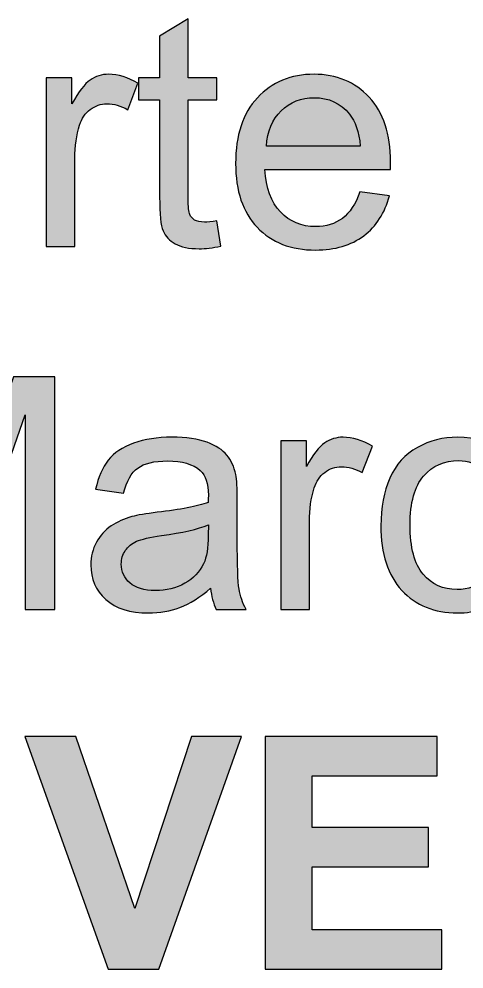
# Model space of a CAD drawing. Header units: centimetres. Extents: x -191 to 212, y -234 to 239.
# Drawn here: x -11.4 to 27.3, y 124 to 206.5 of the extents above; entities that cross this region are included whole.
import ezdxf

# ---------------------------------------------------------------- set-up
doc = ezdxf.new("R2010")
doc.units = ezdxf.units.CM
doc.header["$MEASUREMENT"] = 0
doc.layers.add('Capa 1', color=7, linetype='Continuous')

msp = doc.modelspace()

# ---------------------------------------------------------------- hatches: boundary and pattern name
at = {"layer": 'Capa 1', "true_color": 0x373435}
h = msp.add_hatch(color=250, dxfattribs=at)
edge = h.paths.add_edge_path()
edge.add_spline(control_points=[(5.77933, 188.99687), (5.77933, 188.99687), (6.118, 186.80495), (6.118, 186.80495), (5.42185, 186.65913), (4.79626, 186.58387), (4.25063, 186.58387), (3.35222, 186.58387), (2.65607, 186.72499), (2.15748, 187.01191), (1.66359, 187.29884), (1.31552, 187.67043), (1.11326, 188.1361), (0.911, 188.60176), (0.81222, 189.58013), (0.81222, 191.07121), (0.81222, 191.07121), (0.81222, 199.50965), (0.81222, 199.50965), (0.81222, 199.50965), (-1.02222, 199.50965), (-1.02222, 199.50965), (-1.02222, 199.50965), (-1.02222, 201.42876), (-1.02222, 201.42876), (-1.02222, 201.42876), (0.81222, 201.42876), (0.81222, 201.42876), (0.81222, 201.42876), (0.81222, 205.05061), (0.81222, 205.05061), (0.81222, 205.05061), (3.29577, 206.54169), (3.29577, 206.54169), (3.29577, 206.54169), (3.29577, 201.42876), (3.29577, 201.42876), (3.29577, 201.42876), (5.77933, 201.42876), (5.77933, 201.42876), (5.77933, 201.42876), (5.77933, 199.50965), (5.77933, 199.50965), (5.77933, 199.50965), (3.29577, 199.50965), (3.29577, 199.50965), (3.29577, 199.50965), (3.29577, 190.9301), (3.29577, 190.9301), (3.29577, 190.21984), (3.33811, 189.76358), (3.42748, 189.56132), (3.51215, 189.35906), (3.65326, 189.19913), (3.85081, 189.07684), (4.04837, 188.95924), (4.33059, 188.8981), (4.69748, 188.8981), (4.97029, 188.8981), (5.33248, 188.93102), (5.77933, 188.99687)], knot_values=[0, 0, 0, 0, 0.05, 0.05, 0.05, 0.1, 0.1, 0.1, 0.15, 0.15, 0.15, 0.2, 0.2, 0.2, 0.25, 0.25, 0.25, 0.3, 0.3, 0.3, 0.35, 0.35, 0.35, 0.4, 0.4, 0.4, 0.45, 0.45, 0.45, 0.5, 0.5, 0.5, 0.55, 0.55, 0.55, 0.6, 0.6, 0.6, 0.65, 0.65, 0.65, 0.7, 0.7, 0.7, 0.75, 0.75, 0.75, 0.8, 0.8, 0.8, 0.85, 0.85, 0.85, 0.9, 0.9, 0.9, 0.95, 0.95, 0.95, 1, 1, 1, 1], degree=3, periodic=1)
h = msp.add_hatch(color=250, dxfattribs=at)
edge = h.paths.add_edge_path()
edge.add_spline(control_points=[(-9.03734, 186.78143), (-9.03734, 186.78143), (-9.03734, 201.42876), (-9.03734, 201.42876), (-9.03734, 201.42876), (-6.80778, 201.42876), (-6.80778, 201.42876), (-6.80778, 201.42876), (-6.80778, 199.1851), (-6.80778, 199.1851), (-6.23863, 200.22461), (-5.71182, 200.91135), (-5.22734, 201.24061), (-4.74285, 201.57458), (-4.21134, 201.73921), (-3.63278, 201.73921), (-2.79552, 201.73921), (-1.94415, 201.4758), (-1.07867, 200.95369), (-1.07867, 200.95369), (-1.96297, 198.66298), (-1.96297, 198.66298), (-2.56504, 199.00165), (-3.16711, 199.17098), (-3.76919, 199.17098), (-4.31011, 199.17098), (-4.7946, 199.00635), (-5.22263, 198.6818), (-5.65067, 198.35724), (-5.95641, 197.90569), (-6.13985, 197.32713), (-6.41737, 196.44754), (-6.55378, 195.48328), (-6.55378, 194.43435), (-6.55378, 194.43435), (-6.55378, 186.78143), (-6.55378, 186.78143), (-6.55378, 186.78143), (-9.03734, 186.78143), (-9.03734, 186.78143)], knot_values=[0, 0, 0, 0, 0.07692308, 0.07692308, 0.07692308, 0.15384615, 0.15384615, 0.15384615, 0.23076923, 0.23076923, 0.23076923, 0.30769231, 0.30769231, 0.30769231, 0.38461538, 0.38461538, 0.38461538, 0.46153846, 0.46153846, 0.46153846, 0.53846154, 0.53846154, 0.53846154, 0.61538462, 0.61538462, 0.61538462, 0.69230769, 0.69230769, 0.69230769, 0.76923077, 0.76923077, 0.76923077, 0.84615385, 0.84615385, 0.84615385, 0.92307692, 0.92307692, 0.92307692, 1, 1, 1, 1], degree=3, periodic=1)
h = msp.add_hatch(color=250, dxfattribs=at)
edge = h.paths.add_edge_path()
edge.add_spline(control_points=[(18.22062, 191.52276), (18.22062, 191.52276), (20.78884, 191.1841), (20.78884, 191.1841), (20.38903, 189.69302), (19.64114, 188.53121), (18.54988, 187.70806), (17.45862, 186.88491), (16.06633, 186.47099), (14.36829, 186.47099), (12.23281, 186.47099), (10.53947, 187.1295), (9.28829, 188.44654), (8.0371, 189.75887), (7.41151, 191.60743), (7.41151, 193.9828), (7.41151, 196.43813), (8.04181, 198.34784), (9.3071, 199.7025), (10.5724, 201.06187), (12.21399, 201.73921), (14.23188, 201.73921), (16.18392, 201.73921), (17.77847, 201.07598), (19.01555, 199.74484), (20.25262, 198.41369), (20.87351, 196.54161), (20.87351, 194.12861), (20.87351, 193.9828), (20.86881, 193.76173), (20.8594, 193.4701), (20.8594, 193.4701), (9.95151, 193.4701), (9.95151, 193.4701), (10.04559, 191.86613), (10.49714, 190.63376), (11.31559, 189.78239), (12.12933, 188.93102), (13.15003, 188.50299), (14.36829, 188.50299), (15.2761, 188.50299), (16.05221, 188.74287), (16.69192, 189.22265), (17.33633, 189.70243), (17.84433, 190.46913), (18.22062, 191.52276)], knot_values=[0, 0, 0, 0, 0.06666667, 0.06666667, 0.06666667, 0.13333333, 0.13333333, 0.13333333, 0.2, 0.2, 0.2, 0.26666667, 0.26666667, 0.26666667, 0.33333333, 0.33333333, 0.33333333, 0.4, 0.4, 0.4, 0.46666667, 0.46666667, 0.46666667, 0.53333333, 0.53333333, 0.53333333, 0.6, 0.6, 0.6, 0.66666667, 0.66666667, 0.66666667, 0.73333333, 0.73333333, 0.73333333, 0.8, 0.8, 0.8, 0.86666667, 0.86666667, 0.86666667, 0.93333333, 0.93333333, 0.93333333, 1, 1, 1, 1], degree=3, periodic=1)
h = msp.add_hatch(color=250, dxfattribs=at)
edge = h.paths.add_edge_path()
edge.add_spline(control_points=[(10.09262, 195.5021), (10.09262, 195.5021), (18.24884, 195.5021), (18.24884, 195.5021), (18.14066, 196.73447), (17.82551, 197.65639), (17.31281, 198.27258), (16.52729, 199.22743), (15.50188, 199.70721), (14.24599, 199.70721), (13.1077, 199.70721), (12.15284, 199.32621), (11.37673, 198.56421), (10.60533, 197.80221), (10.17729, 196.7815), (10.09262, 195.5021)], knot_values=[0, 0, 0, 0, 0.2, 0.2, 0.2, 0.4, 0.4, 0.4, 0.6, 0.6, 0.6, 0.8, 0.8, 0.8, 1, 1, 1, 1], degree=3, periodic=1)
h = msp.add_hatch(color=250, dxfattribs=at)
edge = h.paths.add_edge_path()
edge.add_spline(control_points=[(-27.57933, 155.2525), (-27.57933, 155.2525), (-27.57933, 175.45961), (-27.57933, 175.45961), (-27.57933, 175.45961), (-23.57178, 175.45961), (-23.57178, 175.45961), (-23.57178, 175.45961), (-18.79282, 161.15565), (-18.79282, 161.15565), (-18.35067, 159.8245), (-18.03082, 158.82731), (-17.82856, 158.16409), (-17.59808, 158.89787), (-17.23589, 159.97972), (-16.74671, 161.40494), (-16.74671, 161.40494), (-11.88308, 175.45961), (-11.88308, 175.45961), (-11.88308, 175.45961), (-8.30356, 175.45961), (-8.30356, 175.45961), (-8.30356, 175.45961), (-8.30356, 155.2525), (-8.30356, 155.2525), (-8.30356, 155.2525), (-10.87178, 155.2525), (-10.87178, 155.2525), (-10.87178, 155.2525), (-10.87178, 172.15761), (-10.87178, 172.15761), (-10.87178, 172.15761), (-16.77022, 155.2525), (-16.77022, 155.2525), (-16.77022, 155.2525), (-19.17852, 155.2525), (-19.17852, 155.2525), (-19.17852, 155.2525), (-25.01111, 172.46805), (-25.01111, 172.46805), (-25.01111, 172.46805), (-25.01111, 155.2525), (-25.01111, 155.2525), (-25.01111, 155.2525), (-27.57933, 155.2525), (-27.57933, 155.2525)], knot_values=[0, 0, 0, 0, 0.06666667, 0.06666667, 0.06666667, 0.13333333, 0.13333333, 0.13333333, 0.2, 0.2, 0.2, 0.26666667, 0.26666667, 0.26666667, 0.33333333, 0.33333333, 0.33333333, 0.4, 0.4, 0.4, 0.46666667, 0.46666667, 0.46666667, 0.53333333, 0.53333333, 0.53333333, 0.6, 0.6, 0.6, 0.66666667, 0.66666667, 0.66666667, 0.73333333, 0.73333333, 0.73333333, 0.8, 0.8, 0.8, 0.86666667, 0.86666667, 0.86666667, 0.93333333, 0.93333333, 0.93333333, 1, 1, 1, 1], degree=3, periodic=1)
h = msp.add_hatch(color=250, dxfattribs=at)
edge = h.paths.add_edge_path()
edge.add_spline(control_points=[(5.24311, 157.08694), (4.32118, 156.30143), (3.43218, 155.75109), (2.58081, 155.42654), (1.72944, 155.10198), (0.81692, 154.94206), (-0.16145, 154.94206), (-1.77011, 154.94206), (-3.00719, 155.33246), (-3.87267, 156.11798), (-4.73815, 156.8988), (-5.17089, 157.90068), (-5.17089, 159.11894), (-5.17089, 159.83391), (-5.00626, 160.48772), (-4.68171, 161.08039), (-4.35245, 161.67305), (-3.92441, 162.14343), (-3.39759, 162.50091), (-2.86608, 162.85839), (-2.27341, 163.1312), (-1.61019, 163.31465), (-1.121, 163.44165), (-0.38252, 163.56394), (0.60055, 163.68624), (2.60433, 163.92142), (4.086, 164.20835), (5.03144, 164.53761), (5.04085, 164.87628), (5.04555, 165.09265), (5.04555, 165.18202), (5.04555, 166.18861), (4.81037, 166.89887), (4.34, 167.31279), (3.705, 167.87254), (2.75955, 168.15005), (1.50837, 168.15005), (0.33715, 168.15005), (-0.52834, 167.94309), (-1.08337, 167.53387), (-1.64311, 167.12465), (-2.05233, 166.40028), (-2.32045, 165.35605), (-2.32045, 165.35605), (-4.74756, 165.69472), (-4.74756, 165.69472), (-4.52648, 166.73424), (-4.1643, 167.5762), (-3.6563, 168.21591), (-3.1483, 168.85561), (-2.41452, 169.34479), (-1.45496, 169.69287), (-0.50011, 170.03624), (0.61466, 170.21028), (1.87526, 170.21028), (3.12644, 170.21028), (4.14715, 170.06446), (4.93266, 169.76813), (5.71348, 169.47179), (6.29203, 169.10491), (6.65892, 168.65805), (7.02581, 168.2112), (7.28452, 167.64676), (7.43503, 166.96472), (7.515, 166.54139), (7.55733, 165.77939), (7.55733, 164.68342), (7.55733, 164.68342), (7.55733, 161.39083), (7.55733, 161.39083), (7.55733, 159.09072), (7.60907, 157.63728), (7.71255, 157.02109), (7.81133, 156.40491), (8.01829, 155.81694), (8.31933, 155.2525), (8.31933, 155.2525), (5.72289, 155.2525), (5.72289, 155.2525), (5.47359, 155.77461), (5.31366, 156.38609), (5.24311, 157.08694)], knot_values=[0, 0, 0, 0, 0.03703704, 0.03703704, 0.03703704, 0.07407407, 0.07407407, 0.07407407, 0.11111111, 0.11111111, 0.11111111, 0.14814815, 0.14814815, 0.14814815, 0.18518519, 0.18518519, 0.18518519, 0.22222222, 0.22222222, 0.22222222, 0.25925926, 0.25925926, 0.25925926, 0.2962963, 0.2962963, 0.2962963, 0.33333333, 0.33333333, 0.33333333, 0.37037037, 0.37037037, 0.37037037, 0.40740741, 0.40740741, 0.40740741, 0.44444444, 0.44444444, 0.44444444, 0.48148148, 0.48148148, 0.48148148, 0.51851852, 0.51851852, 0.51851852, 0.55555556, 0.55555556, 0.55555556, 0.59259259, 0.59259259, 0.59259259, 0.62962963, 0.62962963, 0.62962963, 0.66666667, 0.66666667, 0.66666667, 0.7037037, 0.7037037, 0.7037037, 0.74074074, 0.74074074, 0.74074074, 0.77777778, 0.77777778, 0.77777778, 0.81481481, 0.81481481, 0.81481481, 0.85185185, 0.85185185, 0.85185185, 0.88888889, 0.88888889, 0.88888889, 0.92592593, 0.92592593, 0.92592593, 0.96296296, 0.96296296, 0.96296296, 1, 1, 1, 1], degree=3, periodic=1)
h = msp.add_hatch(color=250, dxfattribs=at)
edge = h.paths.add_edge_path()
edge.add_spline(control_points=[(11.34381, 155.2525), (11.34381, 155.2525), (11.34381, 169.89983), (11.34381, 169.89983), (11.34381, 169.89983), (13.57337, 169.89983), (13.57337, 169.89983), (13.57337, 169.89983), (13.57337, 167.65617), (13.57337, 167.65617), (14.14252, 168.69568), (14.66933, 169.38242), (15.15381, 169.71168), (15.6383, 170.04565), (16.16981, 170.21028), (16.74837, 170.21028), (17.58563, 170.21028), (18.437, 169.94687), (19.30248, 169.42476), (19.30248, 169.42476), (18.41818, 167.13405), (18.41818, 167.13405), (17.81611, 167.47272), (17.21404, 167.64205), (16.61196, 167.64205), (16.07104, 167.64205), (15.58655, 167.47742), (15.15852, 167.15287), (14.73048, 166.82831), (14.42474, 166.37676), (14.2413, 165.7982), (13.96378, 164.91861), (13.82737, 163.95435), (13.82737, 162.90542), (13.82737, 162.90542), (13.82737, 155.2525), (13.82737, 155.2525), (13.82737, 155.2525), (11.34381, 155.2525), (11.34381, 155.2525)], knot_values=[0, 0, 0, 0, 0.07692308, 0.07692308, 0.07692308, 0.15384615, 0.15384615, 0.15384615, 0.23076923, 0.23076923, 0.23076923, 0.30769231, 0.30769231, 0.30769231, 0.38461538, 0.38461538, 0.38461538, 0.46153846, 0.46153846, 0.46153846, 0.53846154, 0.53846154, 0.53846154, 0.61538462, 0.61538462, 0.61538462, 0.69230769, 0.69230769, 0.69230769, 0.76923077, 0.76923077, 0.76923077, 0.84615385, 0.84615385, 0.84615385, 0.92307692, 0.92307692, 0.92307692, 1, 1, 1, 1], degree=3, periodic=1)
h = msp.add_hatch(color=250, dxfattribs=at)
edge = h.paths.add_edge_path()
edge.add_spline(control_points=[(30.33737, 160.61472), (30.33737, 160.61472), (32.76448, 160.27605), (32.76448, 160.27605), (32.49637, 158.60624), (31.81904, 157.30331), (30.72307, 156.35787), (29.62711, 155.41243), (28.27715, 154.94206), (26.68259, 154.94206), (24.68352, 154.94206), (23.07485, 155.59587), (21.8613, 156.9035), (20.64304, 158.21113), (20.03626, 160.0832), (20.03626, 162.51972), (20.03626, 164.10017), (20.29967, 165.47835), (20.82178, 166.66368), (21.34389, 167.84431), (22.13881, 168.73331), (23.21126, 169.32128), (24.279, 169.91394), (25.44081, 170.21028), (26.70141, 170.21028), (28.28655, 170.21028), (29.58948, 169.81046), (30.59607, 169.00613), (31.60737, 168.20179), (32.25648, 167.05879), (32.5387, 165.58183), (32.5387, 165.58183), (30.13981, 165.21494), (30.13981, 165.21494), (29.90933, 166.19802), (29.50481, 166.9365), (28.91685, 167.43509), (28.33359, 167.92898), (27.62804, 168.17828), (26.80018, 168.17828), (25.549, 168.17828), (24.533, 167.73142), (23.74748, 166.83772), (22.96667, 165.93931), (22.57626, 164.5282), (22.57626, 162.59028), (22.57626, 160.62413), (22.95255, 159.19891), (23.70515, 158.30991), (24.46244, 157.42091), (25.44552, 156.97406), (26.65437, 156.97406), (27.63274, 156.97406), (28.44648, 157.27039), (29.09559, 157.86776), (29.74941, 158.46043), (30.16333, 159.37765), (30.33737, 160.61472)], knot_values=[0, 0, 0, 0, 0.05263158, 0.05263158, 0.05263158, 0.10526316, 0.10526316, 0.10526316, 0.15789474, 0.15789474, 0.15789474, 0.21052632, 0.21052632, 0.21052632, 0.26315789, 0.26315789, 0.26315789, 0.31578947, 0.31578947, 0.31578947, 0.36842105, 0.36842105, 0.36842105, 0.42105263, 0.42105263, 0.42105263, 0.47368421, 0.47368421, 0.47368421, 0.52631579, 0.52631579, 0.52631579, 0.57894737, 0.57894737, 0.57894737, 0.63157895, 0.63157895, 0.63157895, 0.68421053, 0.68421053, 0.68421053, 0.73684211, 0.73684211, 0.73684211, 0.78947368, 0.78947368, 0.78947368, 0.84210526, 0.84210526, 0.84210526, 0.89473684, 0.89473684, 0.89473684, 0.94736842, 0.94736842, 0.94736842, 1, 1, 1, 1], degree=3, periodic=1)
h = msp.add_hatch(color=250, dxfattribs=at)
edge = h.paths.add_edge_path()
edge.add_spline(control_points=[(5.04555, 162.59028), (4.14244, 162.22339), (2.78778, 161.91294), (0.98155, 161.65894), (-0.04385, 161.51313), (-0.76822, 161.3485), (-1.19156, 161.16505), (-1.61489, 160.98161), (-1.93945, 160.7135), (-2.16993, 160.36543), (-2.40041, 160.01265), (-2.518, 159.62224), (-2.518, 159.1895), (-2.518, 158.53568), (-2.26871, 157.98535), (-1.76541, 157.54791), (-1.26211, 157.11046), (-0.52834, 156.88939), (0.43592, 156.88939), (1.39078, 156.88939), (2.24215, 157.09635), (2.99003, 157.51498), (3.73322, 157.92891), (4.28355, 158.49806), (4.63163, 159.21772), (4.89974, 159.77746), (5.03144, 160.60061), (5.03144, 161.68717), (5.03144, 161.68717), (5.04555, 162.59028), (5.04555, 162.59028)], knot_values=[0, 0, 0, 0, 0.1, 0.1, 0.1, 0.2, 0.2, 0.2, 0.3, 0.3, 0.3, 0.4, 0.4, 0.4, 0.5, 0.5, 0.5, 0.6, 0.6, 0.6, 0.7, 0.7, 0.7, 0.8, 0.8, 0.8, 0.9, 0.9, 0.9, 1, 1, 1, 1], degree=3, periodic=1)
at = {"layer": 'Capa 1', "true_color": 0x00a859}
h = msp.add_hatch(color=114, dxfattribs=at)
edge = h.paths.add_edge_path()
edge.add_spline(control_points=[(-3.67041, 124.00992), (-3.67041, 124.00992), (-10.9, 144.21703), (-10.9, 144.21703), (-10.9, 144.21703), (-6.47852, 144.21703), (-6.47852, 144.21703), (-6.47852, 144.21703), (-1.34678, 129.25925), (-1.34678, 129.25925), (-1.34678, 129.25925), (3.578, 144.21703), (3.578, 144.21703), (3.578, 144.21703), (7.92422, 144.21703), (7.92422, 144.21703), (7.92422, 144.21703), (0.73696, 124.00992), (0.73696, 124.00992), (0.73696, 124.00992), (-3.67041, 124.00992), (-3.67041, 124.00992)], knot_values=[0, 0, 0, 0, 0.14285714, 0.14285714, 0.14285714, 0.28571429, 0.28571429, 0.28571429, 0.42857143, 0.42857143, 0.42857143, 0.57142857, 0.57142857, 0.57142857, 0.71428571, 0.71428571, 0.71428571, 0.85714286, 0.85714286, 0.85714286, 1, 1, 1, 1], degree=3, periodic=1)
h = msp.add_hatch(color=114, dxfattribs=at)
edge = h.paths.add_edge_path()
edge.add_spline(control_points=[(9.98444, 124.00992), (9.98444, 124.00992), (9.98444, 144.21703), (9.98444, 144.21703), (9.98444, 144.21703), (24.94222, 144.21703), (24.94222, 144.21703), (24.94222, 144.21703), (24.94222, 140.80214), (24.94222, 140.80214), (24.94222, 140.80214), (14.07666, 140.80214), (14.07666, 140.80214), (14.07666, 140.80214), (14.07666, 136.31481), (14.07666, 136.31481), (14.07666, 136.31481), (24.18022, 136.31481), (24.18022, 136.31481), (24.18022, 136.31481), (24.18022, 132.89992), (24.18022, 132.89992), (24.18022, 132.89992), (14.07666, 132.89992), (14.07666, 132.89992), (14.07666, 132.89992), (14.07666, 127.42481), (14.07666, 127.42481), (14.07666, 127.42481), (25.33733, 127.42481), (25.33733, 127.42481), (25.33733, 127.42481), (25.33733, 124.00992), (25.33733, 124.00992), (25.33733, 124.00992), (9.98444, 124.00992), (9.98444, 124.00992)], knot_values=[0, 0, 0, 0, 0.08333333, 0.08333333, 0.08333333, 0.16666667, 0.16666667, 0.16666667, 0.25, 0.25, 0.25, 0.33333333, 0.33333333, 0.33333333, 0.41666667, 0.41666667, 0.41666667, 0.5, 0.5, 0.5, 0.58333333, 0.58333333, 0.58333333, 0.66666667, 0.66666667, 0.66666667, 0.75, 0.75, 0.75, 0.83333333, 0.83333333, 0.83333333, 0.91666667, 0.91666667, 0.91666667, 1, 1, 1, 1], degree=3, periodic=1)

# ---------------------------------------------------------------- linework, layer by layer
at = {"layer": 'Capa 1', "color": 250}
for points, knots in [([(5.77933, 188.99687), (5.77933, 188.99687), (6.118, 186.80495), (6.118, 186.80495), (5.42185, 186.65913), (4.79626, 186.58387), (4.25063, 186.58387), (3.35222, 186.58387), (2.65607, 186.72499), (2.15748, 187.01191), (1.66359, 187.29884), (1.31552, 187.67043), (1.11326, 188.1361), (0.911, 188.60176), (0.81222, 189.58013), (0.81222, 191.07121), (0.81222, 191.07121), (0.81222, 199.50965), (0.81222, 199.50965), (0.81222, 199.50965), (-1.02222, 199.50965), (-1.02222, 199.50965), (-1.02222, 199.50965), (-1.02222, 201.42876), (-1.02222, 201.42876), (-1.02222, 201.42876), (0.81222, 201.42876), (0.81222, 201.42876), (0.81222, 201.42876), (0.81222, 205.05061), (0.81222, 205.05061), (0.81222, 205.05061), (3.29577, 206.54169), (3.29577, 206.54169), (3.29577, 206.54169), (3.29577, 201.42876), (3.29577, 201.42876), (3.29577, 201.42876), (5.77933, 201.42876), (5.77933, 201.42876), (5.77933, 201.42876), (5.77933, 199.50965), (5.77933, 199.50965), (5.77933, 199.50965), (3.29577, 199.50965), (3.29577, 199.50965), (3.29577, 199.50965), (3.29577, 190.9301), (3.29577, 190.9301), (3.29577, 190.21984), (3.33811, 189.76358), (3.42748, 189.56132), (3.51215, 189.35906), (3.65326, 189.19913), (3.85081, 189.07684), (4.04837, 188.95924), (4.33059, 188.8981), (4.69748, 188.8981), (4.97029, 188.8981), (5.33248, 188.93102), (5.77933, 188.99687)], [0, 0, 0, 0, 0.05, 0.05, 0.05, 0.1, 0.1, 0.1, 0.15, 0.15, 0.15, 0.2, 0.2, 0.2, 0.25, 0.25, 0.25, 0.3, 0.3, 0.3, 0.35, 0.35, 0.35, 0.4, 0.4, 0.4, 0.45, 0.45, 0.45, 0.5, 0.5, 0.5, 0.55, 0.55, 0.55, 0.6, 0.6, 0.6, 0.65, 0.65, 0.65, 0.7, 0.7, 0.7, 0.75, 0.75, 0.75, 0.8, 0.8, 0.8, 0.85, 0.85, 0.85, 0.9, 0.9, 0.9, 0.95, 0.95, 0.95, 1, 1, 1, 1]), ([(-9.03734, 186.78143), (-9.03734, 186.78143), (-9.03734, 201.42876), (-9.03734, 201.42876), (-9.03734, 201.42876), (-6.80778, 201.42876), (-6.80778, 201.42876), (-6.80778, 201.42876), (-6.80778, 199.1851), (-6.80778, 199.1851), (-6.23863, 200.22461), (-5.71182, 200.91135), (-5.22734, 201.24061), (-4.74285, 201.57458), (-4.21134, 201.73921), (-3.63278, 201.73921), (-2.79552, 201.73921), (-1.94415, 201.4758), (-1.07867, 200.95369), (-1.07867, 200.95369), (-1.96297, 198.66298), (-1.96297, 198.66298), (-2.56504, 199.00165), (-3.16711, 199.17098), (-3.76919, 199.17098), (-4.31011, 199.17098), (-4.7946, 199.00635), (-5.22263, 198.6818), (-5.65067, 198.35724), (-5.95641, 197.90569), (-6.13985, 197.32713), (-6.41737, 196.44754), (-6.55378, 195.48328), (-6.55378, 194.43435), (-6.55378, 194.43435), (-6.55378, 186.78143), (-6.55378, 186.78143), (-6.55378, 186.78143), (-9.03734, 186.78143), (-9.03734, 186.78143)], [0, 0, 0, 0, 0.07692308, 0.07692308, 0.07692308, 0.15384615, 0.15384615, 0.15384615, 0.23076923, 0.23076923, 0.23076923, 0.30769231, 0.30769231, 0.30769231, 0.38461538, 0.38461538, 0.38461538, 0.46153846, 0.46153846, 0.46153846, 0.53846154, 0.53846154, 0.53846154, 0.61538462, 0.61538462, 0.61538462, 0.69230769, 0.69230769, 0.69230769, 0.76923077, 0.76923077, 0.76923077, 0.84615385, 0.84615385, 0.84615385, 0.92307692, 0.92307692, 0.92307692, 1, 1, 1, 1]), ([(18.22062, 191.52276), (18.22062, 191.52276), (20.78884, 191.1841), (20.78884, 191.1841), (20.38903, 189.69302), (19.64114, 188.53121), (18.54988, 187.70806), (17.45862, 186.88491), (16.06633, 186.47099), (14.36829, 186.47099), (12.23281, 186.47099), (10.53947, 187.1295), (9.28829, 188.44654), (8.0371, 189.75887), (7.41151, 191.60743), (7.41151, 193.9828), (7.41151, 196.43813), (8.04181, 198.34784), (9.3071, 199.7025), (10.5724, 201.06187), (12.21399, 201.73921), (14.23188, 201.73921), (16.18392, 201.73921), (17.77847, 201.07598), (19.01555, 199.74484), (20.25262, 198.41369), (20.87351, 196.54161), (20.87351, 194.12861), (20.87351, 193.9828), (20.86881, 193.76173), (20.8594, 193.4701), (20.8594, 193.4701), (9.95151, 193.4701), (9.95151, 193.4701), (10.04559, 191.86613), (10.49714, 190.63376), (11.31559, 189.78239), (12.12933, 188.93102), (13.15003, 188.50299), (14.36829, 188.50299), (15.2761, 188.50299), (16.05221, 188.74287), (16.69192, 189.22265), (17.33633, 189.70243), (17.84433, 190.46913), (18.22062, 191.52276)], [0, 0, 0, 0, 0.06666667, 0.06666667, 0.06666667, 0.13333333, 0.13333333, 0.13333333, 0.2, 0.2, 0.2, 0.26666667, 0.26666667, 0.26666667, 0.33333333, 0.33333333, 0.33333333, 0.4, 0.4, 0.4, 0.46666667, 0.46666667, 0.46666667, 0.53333333, 0.53333333, 0.53333333, 0.6, 0.6, 0.6, 0.66666667, 0.66666667, 0.66666667, 0.73333333, 0.73333333, 0.73333333, 0.8, 0.8, 0.8, 0.86666667, 0.86666667, 0.86666667, 0.93333333, 0.93333333, 0.93333333, 1, 1, 1, 1]), ([(10.09262, 195.5021), (10.09262, 195.5021), (18.24884, 195.5021), (18.24884, 195.5021), (18.14066, 196.73447), (17.82551, 197.65639), (17.31281, 198.27258), (16.52729, 199.22743), (15.50188, 199.70721), (14.24599, 199.70721), (13.1077, 199.70721), (12.15284, 199.32621), (11.37673, 198.56421), (10.60533, 197.80221), (10.17729, 196.7815), (10.09262, 195.5021)], [0, 0, 0, 0, 0.2, 0.2, 0.2, 0.4, 0.4, 0.4, 0.6, 0.6, 0.6, 0.8, 0.8, 0.8, 1, 1, 1, 1]), ([(-27.57933, 155.2525), (-27.57933, 155.2525), (-27.57933, 175.45961), (-27.57933, 175.45961), (-27.57933, 175.45961), (-23.57178, 175.45961), (-23.57178, 175.45961), (-23.57178, 175.45961), (-18.79282, 161.15565), (-18.79282, 161.15565), (-18.35067, 159.8245), (-18.03082, 158.82731), (-17.82856, 158.16409), (-17.59808, 158.89787), (-17.23589, 159.97972), (-16.74671, 161.40494), (-16.74671, 161.40494), (-11.88308, 175.45961), (-11.88308, 175.45961), (-11.88308, 175.45961), (-8.30356, 175.45961), (-8.30356, 175.45961), (-8.30356, 175.45961), (-8.30356, 155.2525), (-8.30356, 155.2525), (-8.30356, 155.2525), (-10.87178, 155.2525), (-10.87178, 155.2525), (-10.87178, 155.2525), (-10.87178, 172.15761), (-10.87178, 172.15761), (-10.87178, 172.15761), (-16.77022, 155.2525), (-16.77022, 155.2525), (-16.77022, 155.2525), (-19.17852, 155.2525), (-19.17852, 155.2525), (-19.17852, 155.2525), (-25.01111, 172.46805), (-25.01111, 172.46805), (-25.01111, 172.46805), (-25.01111, 155.2525), (-25.01111, 155.2525), (-25.01111, 155.2525), (-27.57933, 155.2525), (-27.57933, 155.2525)], [0, 0, 0, 0, 0.06666667, 0.06666667, 0.06666667, 0.13333333, 0.13333333, 0.13333333, 0.2, 0.2, 0.2, 0.26666667, 0.26666667, 0.26666667, 0.33333333, 0.33333333, 0.33333333, 0.4, 0.4, 0.4, 0.46666667, 0.46666667, 0.46666667, 0.53333333, 0.53333333, 0.53333333, 0.6, 0.6, 0.6, 0.66666667, 0.66666667, 0.66666667, 0.73333333, 0.73333333, 0.73333333, 0.8, 0.8, 0.8, 0.86666667, 0.86666667, 0.86666667, 0.93333333, 0.93333333, 0.93333333, 1, 1, 1, 1]), ([(5.24311, 157.08694), (4.32118, 156.30143), (3.43218, 155.75109), (2.58081, 155.42654), (1.72944, 155.10198), (0.81692, 154.94206), (-0.16145, 154.94206), (-1.77011, 154.94206), (-3.00719, 155.33246), (-3.87267, 156.11798), (-4.73815, 156.8988), (-5.17089, 157.90068), (-5.17089, 159.11894), (-5.17089, 159.83391), (-5.00626, 160.48772), (-4.68171, 161.08039), (-4.35245, 161.67305), (-3.92441, 162.14343), (-3.39759, 162.50091), (-2.86608, 162.85839), (-2.27341, 163.1312), (-1.61019, 163.31465), (-1.121, 163.44165), (-0.38252, 163.56394), (0.60055, 163.68624), (2.60433, 163.92142), (4.086, 164.20835), (5.03144, 164.53761), (5.04085, 164.87628), (5.04555, 165.09265), (5.04555, 165.18202), (5.04555, 166.18861), (4.81037, 166.89887), (4.34, 167.31279), (3.705, 167.87254), (2.75955, 168.15005), (1.50837, 168.15005), (0.33715, 168.15005), (-0.52834, 167.94309), (-1.08337, 167.53387), (-1.64311, 167.12465), (-2.05233, 166.40028), (-2.32045, 165.35605), (-2.32045, 165.35605), (-4.74756, 165.69472), (-4.74756, 165.69472), (-4.52648, 166.73424), (-4.1643, 167.5762), (-3.6563, 168.21591), (-3.1483, 168.85561), (-2.41452, 169.34479), (-1.45496, 169.69287), (-0.50011, 170.03624), (0.61466, 170.21028), (1.87526, 170.21028), (3.12644, 170.21028), (4.14715, 170.06446), (4.93266, 169.76813), (5.71348, 169.47179), (6.29203, 169.10491), (6.65892, 168.65805), (7.02581, 168.2112), (7.28452, 167.64676), (7.43503, 166.96472), (7.515, 166.54139), (7.55733, 165.77939), (7.55733, 164.68342), (7.55733, 164.68342), (7.55733, 161.39083), (7.55733, 161.39083), (7.55733, 159.09072), (7.60907, 157.63728), (7.71255, 157.02109), (7.81133, 156.40491), (8.01829, 155.81694), (8.31933, 155.2525), (8.31933, 155.2525), (5.72289, 155.2525), (5.72289, 155.2525), (5.47359, 155.77461), (5.31366, 156.38609), (5.24311, 157.08694)], [0, 0, 0, 0, 0.03703704, 0.03703704, 0.03703704, 0.07407407, 0.07407407, 0.07407407, 0.11111111, 0.11111111, 0.11111111, 0.14814815, 0.14814815, 0.14814815, 0.18518519, 0.18518519, 0.18518519, 0.22222222, 0.22222222, 0.22222222, 0.25925926, 0.25925926, 0.25925926, 0.2962963, 0.2962963, 0.2962963, 0.33333333, 0.33333333, 0.33333333, 0.37037037, 0.37037037, 0.37037037, 0.40740741, 0.40740741, 0.40740741, 0.44444444, 0.44444444, 0.44444444, 0.48148148, 0.48148148, 0.48148148, 0.51851852, 0.51851852, 0.51851852, 0.55555556, 0.55555556, 0.55555556, 0.59259259, 0.59259259, 0.59259259, 0.62962963, 0.62962963, 0.62962963, 0.66666667, 0.66666667, 0.66666667, 0.7037037, 0.7037037, 0.7037037, 0.74074074, 0.74074074, 0.74074074, 0.77777778, 0.77777778, 0.77777778, 0.81481481, 0.81481481, 0.81481481, 0.85185185, 0.85185185, 0.85185185, 0.88888889, 0.88888889, 0.88888889, 0.92592593, 0.92592593, 0.92592593, 0.96296296, 0.96296296, 0.96296296, 1, 1, 1, 1]), ([(11.34381, 155.2525), (11.34381, 155.2525), (11.34381, 169.89983), (11.34381, 169.89983), (11.34381, 169.89983), (13.57337, 169.89983), (13.57337, 169.89983), (13.57337, 169.89983), (13.57337, 167.65617), (13.57337, 167.65617), (14.14252, 168.69568), (14.66933, 169.38242), (15.15381, 169.71168), (15.6383, 170.04565), (16.16981, 170.21028), (16.74837, 170.21028), (17.58563, 170.21028), (18.437, 169.94687), (19.30248, 169.42476), (19.30248, 169.42476), (18.41818, 167.13405), (18.41818, 167.13405), (17.81611, 167.47272), (17.21404, 167.64205), (16.61196, 167.64205), (16.07104, 167.64205), (15.58655, 167.47742), (15.15852, 167.15287), (14.73048, 166.82831), (14.42474, 166.37676), (14.2413, 165.7982), (13.96378, 164.91861), (13.82737, 163.95435), (13.82737, 162.90542), (13.82737, 162.90542), (13.82737, 155.2525), (13.82737, 155.2525), (13.82737, 155.2525), (11.34381, 155.2525), (11.34381, 155.2525)], [0, 0, 0, 0, 0.07692308, 0.07692308, 0.07692308, 0.15384615, 0.15384615, 0.15384615, 0.23076923, 0.23076923, 0.23076923, 0.30769231, 0.30769231, 0.30769231, 0.38461538, 0.38461538, 0.38461538, 0.46153846, 0.46153846, 0.46153846, 0.53846154, 0.53846154, 0.53846154, 0.61538462, 0.61538462, 0.61538462, 0.69230769, 0.69230769, 0.69230769, 0.76923077, 0.76923077, 0.76923077, 0.84615385, 0.84615385, 0.84615385, 0.92307692, 0.92307692, 0.92307692, 1, 1, 1, 1]), ([(30.33737, 160.61472), (30.33737, 160.61472), (32.76448, 160.27605), (32.76448, 160.27605), (32.49637, 158.60624), (31.81904, 157.30331), (30.72307, 156.35787), (29.62711, 155.41243), (28.27715, 154.94206), (26.68259, 154.94206), (24.68352, 154.94206), (23.07485, 155.59587), (21.8613, 156.9035), (20.64304, 158.21113), (20.03626, 160.0832), (20.03626, 162.51972), (20.03626, 164.10017), (20.29967, 165.47835), (20.82178, 166.66368), (21.34389, 167.84431), (22.13881, 168.73331), (23.21126, 169.32128), (24.279, 169.91394), (25.44081, 170.21028), (26.70141, 170.21028), (28.28655, 170.21028), (29.58948, 169.81046), (30.59607, 169.00613), (31.60737, 168.20179), (32.25648, 167.05879), (32.5387, 165.58183), (32.5387, 165.58183), (30.13981, 165.21494), (30.13981, 165.21494), (29.90933, 166.19802), (29.50481, 166.9365), (28.91685, 167.43509), (28.33359, 167.92898), (27.62804, 168.17828), (26.80018, 168.17828), (25.549, 168.17828), (24.533, 167.73142), (23.74748, 166.83772), (22.96667, 165.93931), (22.57626, 164.5282), (22.57626, 162.59028), (22.57626, 160.62413), (22.95255, 159.19891), (23.70515, 158.30991), (24.46244, 157.42091), (25.44552, 156.97406), (26.65437, 156.97406), (27.63274, 156.97406), (28.44648, 157.27039), (29.09559, 157.86776), (29.74941, 158.46043), (30.16333, 159.37765), (30.33737, 160.61472)], [0, 0, 0, 0, 0.05263158, 0.05263158, 0.05263158, 0.10526316, 0.10526316, 0.10526316, 0.15789474, 0.15789474, 0.15789474, 0.21052632, 0.21052632, 0.21052632, 0.26315789, 0.26315789, 0.26315789, 0.31578947, 0.31578947, 0.31578947, 0.36842105, 0.36842105, 0.36842105, 0.42105263, 0.42105263, 0.42105263, 0.47368421, 0.47368421, 0.47368421, 0.52631579, 0.52631579, 0.52631579, 0.57894737, 0.57894737, 0.57894737, 0.63157895, 0.63157895, 0.63157895, 0.68421053, 0.68421053, 0.68421053, 0.73684211, 0.73684211, 0.73684211, 0.78947368, 0.78947368, 0.78947368, 0.84210526, 0.84210526, 0.84210526, 0.89473684, 0.89473684, 0.89473684, 0.94736842, 0.94736842, 0.94736842, 1, 1, 1, 1]), ([(5.04555, 162.59028), (4.14244, 162.22339), (2.78778, 161.91294), (0.98155, 161.65894), (-0.04385, 161.51313), (-0.76822, 161.3485), (-1.19156, 161.16505), (-1.61489, 160.98161), (-1.93945, 160.7135), (-2.16993, 160.36543), (-2.40041, 160.01265), (-2.518, 159.62224), (-2.518, 159.1895), (-2.518, 158.53568), (-2.26871, 157.98535), (-1.76541, 157.54791), (-1.26211, 157.11046), (-0.52834, 156.88939), (0.43592, 156.88939), (1.39078, 156.88939), (2.24215, 157.09635), (2.99003, 157.51498), (3.73322, 157.92891), (4.28355, 158.49806), (4.63163, 159.21772), (4.89974, 159.77746), (5.03144, 160.60061), (5.03144, 161.68717), (5.03144, 161.68717), (5.04555, 162.59028), (5.04555, 162.59028)], [0, 0, 0, 0, 0.1, 0.1, 0.1, 0.2, 0.2, 0.2, 0.3, 0.3, 0.3, 0.4, 0.4, 0.4, 0.5, 0.5, 0.5, 0.6, 0.6, 0.6, 0.7, 0.7, 0.7, 0.8, 0.8, 0.8, 0.9, 0.9, 0.9, 1, 1, 1, 1])]:
    msp.add_open_spline(points, degree=3, knots=knots, dxfattribs=at)
at = {"layer": 'Capa 1', "color": 114}
for points, knots in [([(-3.67041, 124.00992), (-3.67041, 124.00992), (-10.9, 144.21703), (-10.9, 144.21703), (-10.9, 144.21703), (-6.47852, 144.21703), (-6.47852, 144.21703), (-6.47852, 144.21703), (-1.34678, 129.25925), (-1.34678, 129.25925), (-1.34678, 129.25925), (3.578, 144.21703), (3.578, 144.21703), (3.578, 144.21703), (7.92422, 144.21703), (7.92422, 144.21703), (7.92422, 144.21703), (0.73696, 124.00992), (0.73696, 124.00992), (0.73696, 124.00992), (-3.67041, 124.00992), (-3.67041, 124.00992)], [0, 0, 0, 0, 0.14285714, 0.14285714, 0.14285714, 0.28571429, 0.28571429, 0.28571429, 0.42857143, 0.42857143, 0.42857143, 0.57142857, 0.57142857, 0.57142857, 0.71428571, 0.71428571, 0.71428571, 0.85714286, 0.85714286, 0.85714286, 1, 1, 1, 1]), ([(9.98444, 124.00992), (9.98444, 124.00992), (9.98444, 144.21703), (9.98444, 144.21703), (9.98444, 144.21703), (24.94222, 144.21703), (24.94222, 144.21703), (24.94222, 144.21703), (24.94222, 140.80214), (24.94222, 140.80214), (24.94222, 140.80214), (14.07666, 140.80214), (14.07666, 140.80214), (14.07666, 140.80214), (14.07666, 136.31481), (14.07666, 136.31481), (14.07666, 136.31481), (24.18022, 136.31481), (24.18022, 136.31481), (24.18022, 136.31481), (24.18022, 132.89992), (24.18022, 132.89992), (24.18022, 132.89992), (14.07666, 132.89992), (14.07666, 132.89992), (14.07666, 132.89992), (14.07666, 127.42481), (14.07666, 127.42481), (14.07666, 127.42481), (25.33733, 127.42481), (25.33733, 127.42481), (25.33733, 127.42481), (25.33733, 124.00992), (25.33733, 124.00992), (25.33733, 124.00992), (9.98444, 124.00992), (9.98444, 124.00992)], [0, 0, 0, 0, 0.08333333, 0.08333333, 0.08333333, 0.16666667, 0.16666667, 0.16666667, 0.25, 0.25, 0.25, 0.33333333, 0.33333333, 0.33333333, 0.41666667, 0.41666667, 0.41666667, 0.5, 0.5, 0.5, 0.58333333, 0.58333333, 0.58333333, 0.66666667, 0.66666667, 0.66666667, 0.75, 0.75, 0.75, 0.83333333, 0.83333333, 0.83333333, 0.91666667, 0.91666667, 0.91666667, 1, 1, 1, 1])]:
    msp.add_open_spline(points, degree=3, knots=knots, dxfattribs=at)

doc.saveas('drawing.dxf')
